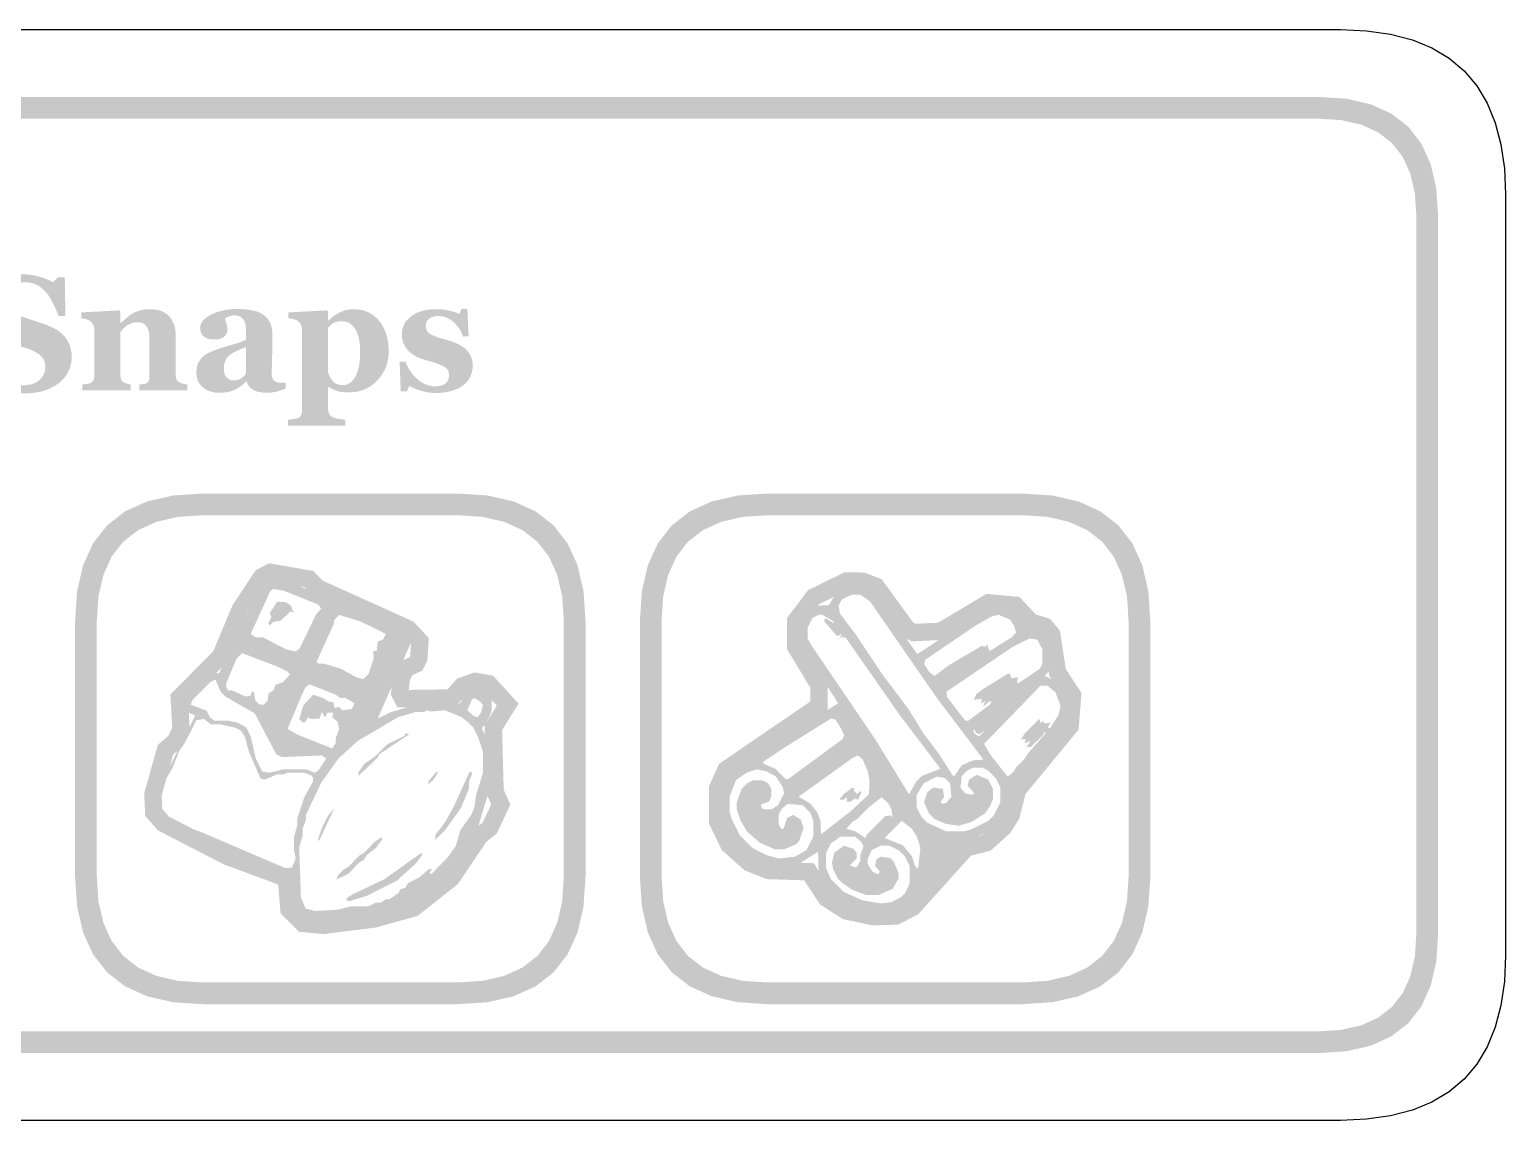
# Model space of a CAD drawing. Header units: millimetres. Extents: x 6 to 297, y 55 to 451.
# Drawn here: x 176.86 to 204.04, y 316.16 to 336.24 of the extents above; entities that cross this region are included whole.
import ezdxf

# ---------------------------------------------------------------- set-up
doc = ezdxf.new("R2010")
doc.units = ezdxf.units.MM
doc.layers.add('CUT', color=1, linetype='Continuous')
doc.layers.add('RASTER', color=7, linetype='Continuous')

msp = doc.modelspace()

# ---------------------------------------------------------------- hatches: boundary and pattern name
at = {"layer": 'RASTER'}
h = msp.add_hatch(color=7, dxfattribs=at)
h.paths.add_polyline_path([(141.2, 332.8), (141.234, 333.316), (141.337, 333.763), (141.509, 334.141), (141.75, 334.45), (142.059, 334.691), (142.438, 334.862), (142.884, 334.966), (143.4, 335), (200.6, 335), (201.116, 334.966), (201.563, 334.862), (201.941, 334.691), (202.25, 334.45), (202.491, 334.141), (202.663, 333.763), (202.766, 333.316), (202.8, 332.8), (202.8, 319.6), (202.766, 319.084), (202.663, 318.638), (202.491, 318.259), (202.25, 317.95), (201.941, 317.709), (201.563, 317.537), (201.116, 317.434), (200.6, 317.4), (143.4, 317.4), (142.884, 317.434), (142.438, 317.537), (142.059, 317.709), (141.75, 317.95), (141.509, 318.259), (141.337, 318.638), (141.234, 319.084), (141.2, 319.6)])
h.paths.add_polyline_path([(141.6, 332.8), (141.6, 319.6), (141.628, 319.178), (141.712, 318.813), (141.853, 318.503), (142.05, 318.25), (142.303, 318.053), (142.613, 317.912), (142.978, 317.828), (143.4, 317.8), (200.6, 317.8), (201.022, 317.828), (201.388, 317.912), (201.697, 318.053), (201.95, 318.25), (202.147, 318.503), (202.288, 318.813), (202.372, 319.178), (202.4, 319.6), (202.4, 332.8), (202.372, 333.222), (202.288, 333.588), (202.147, 333.897), (201.95, 334.15), (201.697, 334.347), (201.388, 334.488), (201.022, 334.572), (200.6, 334.6), (143.4, 334.6), (142.978, 334.572), (142.613, 334.488), (142.303, 334.347), (142.05, 334.15), (141.853, 333.897), (141.712, 333.588), (141.628, 333.222), (141.6, 332.8)], flags=0)
for points in [[(176.775, 329.544), (176.727, 329.545), (176.681, 329.547), (176.635, 329.551), (176.591, 329.556), (176.547, 329.563), (176.503, 329.571), (176.461, 329.58), (176.419, 329.591), (176.379, 329.603), (176.34, 329.616), (176.303, 329.629), (176.267, 329.642), (176.233, 329.657), (176.201, 329.671), (176.17, 329.687), (176.14, 329.703), (176.039, 329.6), (175.915, 329.6), (175.896, 330.351), (176.022, 330.351), (176.033, 330.325), (176.044, 330.297), (176.057, 330.27), (176.07, 330.242), (176.084, 330.213), (176.099, 330.184), (176.114, 330.155), (176.13, 330.126), (176.147, 330.097), (176.164, 330.068), (176.182, 330.04), (176.201, 330.013), (176.221, 329.987), (176.241, 329.962), (176.261, 329.937), (176.282, 329.913), (176.305, 329.89), (176.328, 329.867), (176.352, 329.845), (176.377, 329.824), (176.402, 329.805), (176.428, 329.787), (176.455, 329.77), (176.482, 329.754), (176.511, 329.739), (176.54, 329.727), (176.571, 329.716), (176.602, 329.708), (176.635, 329.701), (176.669, 329.696), (176.705, 329.693), (176.741, 329.692), (176.789, 329.694), (176.835, 329.698), (176.877, 329.706), (176.917, 329.717), (176.954, 329.73), (176.987, 329.747), (177.018, 329.767), (177.046, 329.79), (177.071, 329.815), (177.093, 329.842), (177.111, 329.87), (177.126, 329.9), (177.138, 329.931), (177.146, 329.964), (177.151, 329.999), (177.153, 330.035), (177.151, 330.065), (177.147, 330.093), (177.14, 330.121), (177.13, 330.147), (177.117, 330.172), (177.102, 330.196), (177.084, 330.218), (177.063, 330.239), (177.038, 330.26), (177.011, 330.279), (176.981, 330.298), (176.948, 330.316), (176.911, 330.334), (176.872, 330.351), (176.829, 330.367), (176.783, 330.382), (176.753, 330.392), (176.723, 330.402), (176.694, 330.411), (176.665, 330.42), (176.637, 330.429), (176.61, 330.438), (176.583, 330.447), (176.557, 330.455), (176.532, 330.464), (176.506, 330.472), (176.481, 330.481), (176.457, 330.49), (176.433, 330.498), (176.409, 330.507), (176.386, 330.516), (176.363, 330.524), (176.312, 330.546), (176.265, 330.571), (176.221, 330.597), (176.18, 330.626), (176.143, 330.657), (176.109, 330.69), (176.079, 330.725), (176.052, 330.763), (176.028, 330.802), (176.007, 330.843), (175.99, 330.885), (175.975, 330.928), (175.964, 330.971), (175.956, 331.017), (175.952, 331.063), (175.95, 331.11), (175.951, 331.141), (175.953, 331.17), (175.957, 331.2), (175.963, 331.229), (175.971, 331.259), (175.98, 331.287), (175.99, 331.316), (176.003, 331.344), (176.017, 331.372), (176.032, 331.399), (176.049, 331.425), (176.068, 331.45), (176.087, 331.475), (176.109, 331.499), (176.132, 331.523), (176.156, 331.545), (176.182, 331.566), (176.208, 331.585), (176.237, 331.604), (176.267, 331.621), (176.299, 331.638), (176.332, 331.653), (176.367, 331.668), (176.404, 331.682), (176.442, 331.694), (176.481, 331.705), (176.521, 331.714), (176.562, 331.721), (176.603, 331.727), (176.645, 331.731), (176.688, 331.733), (176.732, 331.734), (176.775, 331.734), (176.817, 331.731), (176.859, 331.728), (176.9, 331.722), (176.94, 331.716), (176.979, 331.707), (177.018, 331.698), (177.056, 331.687), (177.093, 331.675), (177.127, 331.663), (177.16, 331.651), (177.191, 331.639), (177.219, 331.627), (177.246, 331.615), (177.271, 331.603), (177.293, 331.591), (177.383, 331.679), (177.51, 331.679), (177.522, 330.97), (177.396, 330.97), (177.385, 330.998), (177.373, 331.027), (177.361, 331.056), (177.348, 331.085), (177.335, 331.114), (177.321, 331.144), (177.307, 331.174), (177.292, 331.203), (177.278, 331.232), (177.262, 331.26), (177.247, 331.287), (177.232, 331.313), (177.216, 331.337), (177.2, 331.36), (177.184, 331.381), (177.167, 331.402), (177.149, 331.422), (177.13, 331.442), (177.11, 331.461), (177.09, 331.478), (177.069, 331.495), (177.047, 331.51), (177.025, 331.524), (177.002, 331.537), (176.978, 331.549), (176.953, 331.559), (176.927, 331.568), (176.9, 331.575), (176.872, 331.581), (176.843, 331.585), (176.813, 331.587), (176.782, 331.588), (176.743, 331.586), (176.706, 331.582), (176.671, 331.575), (176.638, 331.565), (176.607, 331.553), (176.577, 331.538), (176.549, 331.519), (176.523, 331.498), (176.5, 331.475), (176.48, 331.451), (176.462, 331.425), (176.448, 331.398), (176.437, 331.37), (176.429, 331.341), (176.425, 331.31), (176.423, 331.277), (176.424, 331.247), (176.429, 331.218), (176.435, 331.19), (176.445, 331.164), (176.457, 331.139), (176.472, 331.116), (176.49, 331.094), (176.51, 331.074), (176.534, 331.054), (176.56, 331.035), (176.589, 331.017), (176.622, 330.999), (176.657, 330.982), (176.696, 330.966), (176.737, 330.95), (176.782, 330.934), (176.809, 330.925), (176.836, 330.916), (176.864, 330.907), (176.891, 330.898), (176.919, 330.889), (176.947, 330.88), (176.975, 330.87), (177.003, 330.861), (177.031, 330.852), (177.058, 330.843), (177.084, 330.834), (177.11, 330.825), (177.134, 330.817), (177.158, 330.808), (177.181, 330.799), (177.204, 330.791), (177.255, 330.769), (177.304, 330.746), (177.349, 330.721), (177.391, 330.693), (177.43, 330.664), (177.465, 330.633), (177.498, 330.6), (177.527, 330.565), (177.553, 330.527), (177.575, 330.488), (177.594, 330.447), (177.61, 330.403), (177.622, 330.357), (177.631, 330.309), (177.636, 330.259), (177.637, 330.206), (177.636, 330.173), (177.634, 330.14), (177.629, 330.107), (177.622, 330.074), (177.613, 330.041), (177.602, 330.009), (177.589, 329.977), (177.574, 329.946), (177.558, 329.915), (177.54, 329.885), (177.521, 329.857), (177.5, 329.83), (177.479, 329.805), (177.455, 329.781), (177.431, 329.758), (177.405, 329.736), (177.375, 329.714), (177.344, 329.693), (177.312, 329.673), (177.278, 329.655), (177.244, 329.637), (177.208, 329.622), (177.171, 329.607), (177.134, 329.594), (177.094, 329.582), (177.053, 329.572), (177.011, 329.564), (176.967, 329.557), (176.921, 329.551), (176.874, 329.547), (176.825, 329.545), (176.775, 329.544)], [(179.767, 329.6), (178.885, 329.6), (178.885, 329.707), (178.893, 329.708), (178.9, 329.708), (178.908, 329.709), (178.916, 329.71), (178.925, 329.711), (178.934, 329.712), (178.943, 329.713), (178.953, 329.714), (178.962, 329.715), (178.971, 329.717), (178.98, 329.718), (178.988, 329.72), (178.995, 329.722), (179.001, 329.724), (179.008, 329.726), (179.013, 329.729), (179.02, 329.733), (179.027, 329.738), (179.034, 329.743), (179.039, 329.749), (179.045, 329.755), (179.049, 329.761), (179.053, 329.768), (179.057, 329.776), (179.06, 329.784), (179.063, 329.793), (179.065, 329.803), (179.067, 329.814), (179.068, 329.826), (179.069, 329.838), (179.07, 329.852), (179.07, 329.867), (179.07, 330.552), (179.069, 330.588), (179.067, 330.622), (179.062, 330.654), (179.056, 330.683), (179.049, 330.71), (179.039, 330.735), (179.028, 330.757), (179.015, 330.777), (179.001, 330.795), (178.984, 330.81), (178.967, 330.823), (178.947, 330.834), (178.926, 330.842), (178.903, 330.848), (178.879, 330.851), (178.853, 330.852), (178.839, 330.852), (178.824, 330.851), (178.81, 330.85), (178.797, 330.848), (178.783, 330.846), (178.77, 330.843), (178.757, 330.839), (178.744, 330.835), (178.732, 330.83), (178.719, 330.825), (178.707, 330.819), (178.694, 330.813), (178.682, 330.807), (178.67, 330.799), (178.657, 330.792), (178.645, 330.784), (178.635, 330.776), (178.625, 330.769), (178.616, 330.761), (178.607, 330.754), (178.599, 330.746), (178.591, 330.739), (178.584, 330.731), (178.577, 330.724), (178.571, 330.716), (178.565, 330.709), (178.559, 330.701), (178.554, 330.695), (178.548, 330.688), (178.543, 330.682), (178.538, 330.675), (178.534, 330.669), (178.534, 329.883), (178.534, 329.87), (178.535, 329.858), (178.536, 329.847), (178.538, 329.836), (178.54, 329.825), (178.542, 329.815), (178.545, 329.806), (178.549, 329.797), (178.553, 329.789), (178.557, 329.781), (178.562, 329.774), (178.568, 329.767), (178.574, 329.761), (178.581, 329.755), (178.589, 329.75), (178.597, 329.745), (178.603, 329.742), (178.609, 329.739), (178.616, 329.736), (178.623, 329.733), (178.631, 329.73), (178.639, 329.727), (178.647, 329.724), (178.656, 329.722), (178.664, 329.719), (178.673, 329.717), (178.682, 329.715), (178.69, 329.713), (178.699, 329.711), (178.707, 329.709), (178.716, 329.708), (178.724, 329.707), (178.724, 329.6), (177.834, 329.6), (177.834, 329.707), (177.843, 329.708), (177.852, 329.709), (177.861, 329.709), (177.871, 329.71), (177.88, 329.711), (177.889, 329.713), (177.898, 329.714), (177.908, 329.715), (177.917, 329.716), (177.926, 329.718), (177.934, 329.719), (177.942, 329.721), (177.95, 329.723), (177.958, 329.725), (177.965, 329.727), (177.971, 329.729), (177.983, 329.733), (177.993, 329.738), (178.002, 329.743), (178.011, 329.749), (178.019, 329.756), (178.025, 329.763), (178.031, 329.771), (178.036, 329.779), (178.04, 329.787), (178.044, 329.797), (178.047, 329.807), (178.049, 329.818), (178.051, 329.829), (178.052, 329.841), (178.053, 329.853), (178.053, 329.867), (178.053, 330.719), (178.053, 330.73), (178.052, 330.742), (178.05, 330.753), (178.048, 330.764), (178.044, 330.775), (178.04, 330.786), (178.036, 330.797), (178.03, 330.808), (178.024, 330.819), (178.017, 330.829), (178.01, 330.839), (178.003, 330.848), (177.995, 330.857), (177.987, 330.865), (177.978, 330.873), (177.969, 330.88), (177.962, 330.885), (177.954, 330.889), (177.947, 330.893), (177.939, 330.896), (177.93, 330.9), (177.921, 330.903), (177.912, 330.907), (177.902, 330.91), (177.892, 330.912), (177.881, 330.915), (177.871, 330.917), (177.86, 330.919), (177.848, 330.921), (177.837, 330.923), (177.825, 330.924), (177.813, 330.926), (177.813, 331.033), (178.512, 331.071), (178.534, 331.049), (178.534, 330.836), (178.54, 330.836), (178.55, 330.846), (178.561, 330.856), (178.573, 330.866), (178.585, 330.877), (178.598, 330.888), (178.611, 330.899), (178.625, 330.912), (178.639, 330.924), (178.654, 330.937), (178.668, 330.949), (178.682, 330.96), (178.696, 330.971), (178.709, 330.981), (178.722, 330.99), (178.735, 330.999), (178.748, 331.008), (178.762, 331.016), (178.777, 331.025), (178.793, 331.033), (178.81, 331.04), (178.829, 331.048), (178.848, 331.055), (178.868, 331.061), (178.89, 331.068), (178.912, 331.074), (178.935, 331.079), (178.957, 331.083), (178.981, 331.086), (179.004, 331.089), (179.028, 331.091), (179.053, 331.092), (179.077, 331.093), (179.135, 331.091), (179.189, 331.084), (179.24, 331.074), (179.286, 331.059), (179.329, 331.04), (179.368, 331.016), (179.404, 330.989), (179.436, 330.957), (179.464, 330.922), (179.488, 330.884), (179.508, 330.843), (179.525, 330.8), (179.538, 330.753), (179.547, 330.704), (179.553, 330.652), (179.555, 330.598), (179.555, 329.88), (179.555, 329.867), (179.556, 329.854), (179.557, 329.842), (179.559, 329.831), (179.561, 329.821), (179.564, 329.811), (179.567, 329.802), (179.571, 329.793), (179.576, 329.786), (179.581, 329.778), (179.587, 329.771), (179.594, 329.764), (179.602, 329.758), (179.611, 329.752), (179.621, 329.747), (179.631, 329.742), (179.637, 329.74), (179.644, 329.737), (179.65, 329.734), (179.657, 329.732), (179.665, 329.729), (179.672, 329.727), (179.681, 329.724), (179.689, 329.722), (179.698, 329.719), (179.707, 329.717), (179.716, 329.715), (179.726, 329.713), (179.736, 329.711), (179.746, 329.709), (179.756, 329.708), (179.767, 329.707)], [(184.342, 329.55), (184.307, 329.551), (184.271, 329.553), (184.236, 329.556), (184.202, 329.561), (184.167, 329.567), (184.133, 329.574), (184.098, 329.582), (184.064, 329.592), (184.032, 329.602), (184.001, 329.613), (183.971, 329.624), (183.944, 329.635), (183.919, 329.646), (183.895, 329.657), (183.874, 329.669), (183.854, 329.681), (183.81, 329.581), (183.696, 329.581), (183.677, 330.127), (183.784, 330.127), (183.79, 330.111), (183.797, 330.093), (183.805, 330.076), (183.813, 330.057), (183.823, 330.038), (183.833, 330.019), (183.845, 329.999), (183.857, 329.979), (183.87, 329.958), (183.884, 329.938), (183.898, 329.919), (183.912, 329.9), (183.927, 329.882), (183.942, 329.864), (183.958, 329.847), (183.974, 329.83), (183.992, 329.814), (184.01, 329.798), (184.029, 329.783), (184.048, 329.769), (184.068, 329.756), (184.089, 329.743), (184.11, 329.73), (184.132, 329.719), (184.154, 329.708), (184.177, 329.699), (184.2, 329.691), (184.224, 329.685), (184.247, 329.68), (184.272, 329.676), (184.296, 329.674), (184.322, 329.673), (184.354, 329.674), (184.384, 329.676), (184.412, 329.681), (184.438, 329.686), (184.462, 329.694), (184.483, 329.702), (184.503, 329.713), (184.52, 329.725), (184.535, 329.739), (184.549, 329.755), (184.56, 329.772), (184.569, 329.791), (184.576, 329.812), (184.581, 329.835), (184.584, 329.859), (184.585, 329.886), (184.585, 329.9), (184.583, 329.914), (184.581, 329.927), (184.578, 329.939), (184.574, 329.951), (184.569, 329.962), (184.563, 329.972), (184.556, 329.982), (184.548, 329.992), (184.54, 330.001), (184.531, 330.009), (184.521, 330.018), (184.511, 330.026), (184.5, 330.034), (184.488, 330.041), (184.475, 330.048), (184.461, 330.055), (184.446, 330.062), (184.431, 330.069), (184.415, 330.075), (184.4, 330.081), (184.383, 330.087), (184.367, 330.093), (184.35, 330.098), (184.333, 330.103), (184.314, 330.109), (184.295, 330.115), (184.274, 330.121), (184.253, 330.127), (184.23, 330.134), (184.207, 330.141), (184.182, 330.148), (184.158, 330.155), (184.134, 330.163), (184.112, 330.17), (184.09, 330.177), (184.069, 330.185), (184.049, 330.192), (184.03, 330.2), (184.012, 330.207), (183.994, 330.215), (183.976, 330.224), (183.958, 330.235), (183.939, 330.246), (183.921, 330.258), (183.902, 330.272), (183.883, 330.286), (183.865, 330.302), (183.848, 330.316), (183.833, 330.332), (183.819, 330.348), (183.805, 330.365), (183.792, 330.382), (183.78, 330.401), (183.769, 330.42), (183.759, 330.439), (183.75, 330.46), (183.742, 330.482), (183.735, 330.504), (183.729, 330.528), (183.725, 330.552), (183.722, 330.578), (183.72, 330.604), (183.719, 330.631), (183.722, 330.682), (183.73, 330.73), (183.744, 330.775), (183.763, 330.818), (183.787, 330.859), (183.817, 330.897), (183.852, 330.932), (183.893, 330.965), (183.938, 330.995), (183.987, 331.021), (184.038, 331.043), (184.094, 331.061), (184.152, 331.075), (184.214, 331.085), (184.279, 331.091), (184.348, 331.093), (184.381, 331.092), (184.413, 331.091), (184.445, 331.089), (184.476, 331.086), (184.506, 331.082), (184.536, 331.077), (184.565, 331.072), (184.593, 331.066), (184.621, 331.059), (184.647, 331.052), (184.672, 331.045), (184.696, 331.037), (184.719, 331.03), (184.741, 331.022), (184.762, 331.014), (184.781, 331.006), (184.812, 331.093), (184.924, 331.093), (184.947, 330.593), (184.843, 330.593), (184.829, 330.631), (184.813, 330.667), (184.794, 330.702), (184.773, 330.735), (184.75, 330.767), (184.725, 330.798), (184.697, 330.828), (184.667, 330.856), (184.636, 330.882), (184.604, 330.904), (184.571, 330.923), (184.538, 330.939), (184.504, 330.951), (184.47, 330.96), (184.435, 330.965), (184.399, 330.967), (184.372, 330.966), (184.346, 330.964), (184.321, 330.96), (184.298, 330.955), (184.277, 330.948), (184.257, 330.94), (184.239, 330.931), (184.222, 330.92), (184.207, 330.908), (184.194, 330.894), (184.183, 330.88), (184.174, 330.864), (184.167, 330.847), (184.161, 330.829), (184.158, 330.81), (184.157, 330.789), (184.159, 330.763), (184.163, 330.738), (184.171, 330.715), (184.181, 330.694), (184.194, 330.674), (184.211, 330.657), (184.23, 330.642), (184.252, 330.628), (184.277, 330.616), (184.304, 330.604), (184.333, 330.592), (184.365, 330.58), (184.4, 330.568), (184.436, 330.557), (184.475, 330.546), (184.516, 330.535), (184.58, 330.517), (184.639, 330.498), (184.693, 330.477), (184.743, 330.455), (184.789, 330.431), (184.831, 330.406), (184.868, 330.379), (184.9, 330.351), (184.929, 330.321), (184.953, 330.289), (184.974, 330.254), (184.991, 330.218), (185.005, 330.18), (185.014, 330.14), (185.02, 330.098), (185.022, 330.054), (185.019, 329.996), (185.01, 329.941), (184.995, 329.889), (184.975, 329.841), (184.948, 329.796), (184.916, 329.755), (184.878, 329.717), (184.833, 329.682), (184.785, 329.651), (184.732, 329.624), (184.676, 329.602), (184.617, 329.583), (184.553, 329.569), (184.486, 329.558), (184.416, 329.552), (184.342, 329.55)]]:
    msp.add_hatch(color=7, dxfattribs=at).paths.add_polyline_path(points)
h = msp.add_hatch(color=7, dxfattribs=at)
h.paths.add_polyline_path([(181.578, 329.631), (181.561, 329.624), (181.544, 329.617), (181.526, 329.611), (181.508, 329.604), (181.488, 329.598), (181.468, 329.591), (181.447, 329.585), (181.426, 329.579), (181.403, 329.574), (181.381, 329.569), (181.358, 329.565), (181.335, 329.562), (181.312, 329.559), (181.288, 329.558), (181.264, 329.556), (181.24, 329.556), (181.196, 329.557), (181.155, 329.559), (181.118, 329.564), (181.083, 329.569), (181.051, 329.577), (181.023, 329.586), (180.997, 329.597), (180.974, 329.61), (180.954, 329.624), (180.935, 329.639), (180.918, 329.656), (180.903, 329.675), (180.889, 329.694), (180.877, 329.716), (180.867, 329.738), (180.859, 329.763), (180.85, 329.763), (180.837, 329.75), (180.825, 329.739), (180.813, 329.727), (180.801, 329.716), (180.789, 329.706), (180.777, 329.696), (180.765, 329.687), (180.754, 329.678), (180.742, 329.669), (180.73, 329.661), (180.718, 329.653), (180.706, 329.645), (180.694, 329.638), (180.681, 329.631), (180.668, 329.624), (180.655, 329.618), (180.638, 329.61), (180.621, 329.603), (180.604, 329.596), (180.587, 329.59), (180.571, 329.584), (180.555, 329.579), (180.538, 329.574), (180.522, 329.57), (180.506, 329.566), (180.487, 329.563), (180.468, 329.561), (180.446, 329.558), (180.423, 329.557), (180.398, 329.556), (180.372, 329.555), (180.344, 329.555), (180.303, 329.556), (180.263, 329.561), (180.224, 329.569), (180.187, 329.58), (180.152, 329.594), (180.118, 329.611), (180.085, 329.631), (180.054, 329.655), (180.026, 329.681), (180.002, 329.709), (179.981, 329.739), (179.964, 329.772), (179.951, 329.806), (179.942, 329.842), (179.936, 329.88), (179.934, 329.921), (179.935, 329.944), (179.936, 329.967), (179.938, 329.988), (179.941, 330.009), (179.945, 330.029), (179.949, 330.048), (179.955, 330.066), (179.961, 330.083), (179.968, 330.099), (179.975, 330.115), (179.984, 330.13), (179.993, 330.145), (180.002, 330.16), (180.013, 330.174), (180.024, 330.188), (180.035, 330.201), (180.047, 330.212), (180.058, 330.223), (180.07, 330.233), (180.083, 330.243), (180.096, 330.253), (180.109, 330.262), (180.123, 330.27), (180.137, 330.278), (180.152, 330.286), (180.167, 330.293), (180.182, 330.301), (180.198, 330.308), (180.214, 330.315), (180.23, 330.322), (180.247, 330.329), (180.264, 330.335), (180.298, 330.347), (180.333, 330.36), (180.37, 330.372), (180.409, 330.385), (180.449, 330.397), (180.491, 330.41), (180.535, 330.423), (180.58, 330.436), (180.625, 330.449), (180.666, 330.461), (180.705, 330.473), (180.74, 330.485), (180.772, 330.496), (180.801, 330.508), (180.827, 330.518), (180.85, 330.529), (180.85, 330.669), (180.85, 330.679), (180.849, 330.689), (180.849, 330.7), (180.848, 330.712), (180.848, 330.724), (180.847, 330.737), (180.845, 330.751), (180.844, 330.766), (180.842, 330.781), (180.84, 330.795), (180.838, 330.808), (180.835, 330.821), (180.832, 330.834), (180.828, 330.845), (180.824, 330.857), (180.819, 330.867), (180.814, 330.879), (180.807, 330.89), (180.8, 330.9), (180.793, 330.91), (180.784, 330.92), (180.775, 330.929), (180.765, 330.938), (180.755, 330.946), (180.743, 330.954), (180.731, 330.96), (180.718, 330.966), (180.704, 330.97), (180.689, 330.974), (180.673, 330.976), (180.656, 330.978), (180.639, 330.978), (180.623, 330.978), (180.608, 330.977), (180.594, 330.976), (180.58, 330.974), (180.567, 330.971), (180.554, 330.968), (180.542, 330.964), (180.531, 330.96), (180.521, 330.956), (180.511, 330.951), (180.501, 330.946), (180.492, 330.942), (180.484, 330.937), (180.476, 330.932), (180.469, 330.928), (180.462, 330.923), (180.463, 330.915), (180.465, 330.906), (180.467, 330.896), (180.47, 330.886), (180.473, 330.874), (180.477, 330.862), (180.482, 330.848), (180.487, 330.833), (180.491, 330.818), (180.496, 330.804), (180.499, 330.789), (180.502, 330.774), (180.504, 330.76), (180.506, 330.746), (180.507, 330.732), (180.507, 330.718), (180.507, 330.711), (180.506, 330.704), (180.505, 330.697), (180.504, 330.69), (180.502, 330.682), (180.5, 330.673), (180.497, 330.665), (180.494, 330.655), (180.49, 330.646), (180.487, 330.638), (180.482, 330.63), (180.478, 330.622), (180.473, 330.615), (180.468, 330.608), (180.462, 330.602), (180.456, 330.596), (180.447, 330.589), (180.438, 330.582), (180.429, 330.576), (180.42, 330.57), (180.411, 330.565), (180.401, 330.56), (180.391, 330.555), (180.38, 330.551), (180.369, 330.547), (180.357, 330.544), (180.343, 330.541), (180.327, 330.539), (180.311, 330.537), (180.293, 330.536), (180.273, 330.535), (180.252, 330.535), (180.222, 330.535), (180.194, 330.538), (180.168, 330.543), (180.144, 330.549), (180.122, 330.558), (180.101, 330.568), (180.083, 330.58), (180.066, 330.594), (180.051, 330.609), (180.039, 330.626), (180.028, 330.643), (180.019, 330.662), (180.012, 330.682), (180.007, 330.703), (180.004, 330.725), (180.003, 330.748), (180.004, 330.769), (180.007, 330.788), (180.012, 330.808), (180.019, 330.826), (180.029, 330.844), (180.04, 330.862), (180.053, 330.879), (180.068, 330.896), (180.085, 330.912), (180.103, 330.927), (180.121, 330.941), (180.141, 330.955), (180.161, 330.968), (180.182, 330.981), (180.204, 330.992), (180.227, 331.003), (180.251, 331.014), (180.275, 331.024), (180.3, 331.033), (180.327, 331.042), (180.354, 331.051), (180.381, 331.058), (180.41, 331.065), (180.44, 331.071), (180.469, 331.077), (180.499, 331.082), (180.527, 331.086), (180.555, 331.09), (180.583, 331.092), (180.61, 331.094), (180.636, 331.095), (180.662, 331.096), (180.698, 331.095), (180.732, 331.095), (180.766, 331.093), (180.799, 331.091), (180.831, 331.089), (180.862, 331.086), (180.893, 331.083), (180.923, 331.079), (180.952, 331.074), (180.981, 331.068), (181.009, 331.061), (181.036, 331.053), (181.062, 331.044), (181.088, 331.033), (181.113, 331.022), (181.137, 331.009), (181.159, 330.996), (181.18, 330.981), (181.2, 330.964), (181.218, 330.946), (181.236, 330.927), (181.252, 330.906), (181.267, 330.884), (181.281, 330.86), (181.294, 330.835), (181.305, 330.808), (181.314, 330.779), (181.321, 330.748), (181.327, 330.716), (181.331, 330.681), (181.334, 330.645), (181.335, 330.606), (181.335, 330.564), (181.334, 330.52), (181.334, 330.474), (181.333, 330.425), (181.332, 330.375), (181.331, 330.323), (181.33, 330.27), (181.328, 330.214), (181.327, 330.159), (181.325, 330.11), (181.324, 330.065), (181.323, 330.026), (181.322, 329.991), (181.322, 329.961), (181.322, 329.935), (181.322, 329.915), (181.322, 329.899), (181.323, 329.884), (181.324, 329.869), (181.326, 329.856), (181.329, 329.843), (181.333, 329.832), (181.337, 329.821), (181.341, 329.811), (181.347, 329.802), (181.353, 329.793), (181.359, 329.785), (181.366, 329.778), (181.374, 329.771), (181.383, 329.765), (181.392, 329.759), (181.402, 329.754), (181.409, 329.751), (181.416, 329.749), (181.425, 329.746), (181.434, 329.744), (181.444, 329.743), (181.456, 329.742), (181.468, 329.741), (181.48, 329.74), (181.494, 329.739), (181.507, 329.739), (181.519, 329.739), (181.532, 329.738), (181.544, 329.738), (181.555, 329.738), (181.567, 329.738), (181.578, 329.738)])
h.paths.add_polyline_path([(180.85, 330.394), (180.829, 330.387), (180.809, 330.38), (180.789, 330.372), (180.768, 330.364), (180.748, 330.356), (180.728, 330.348), (180.707, 330.339), (180.687, 330.33), (180.668, 330.321), (180.649, 330.312), (180.631, 330.303), (180.614, 330.293), (180.598, 330.284), (180.583, 330.274), (180.569, 330.265), (180.555, 330.255), (180.542, 330.244), (180.53, 330.233), (180.518, 330.221), (180.507, 330.208), (180.497, 330.195), (180.487, 330.18), (180.479, 330.166), (180.47, 330.15), (180.463, 330.134), (180.457, 330.117), (180.452, 330.099), (180.447, 330.081), (180.444, 330.062), (180.442, 330.042), (180.44, 330.021), (180.44, 330), (180.441, 329.972), (180.443, 329.947), (180.447, 329.923), (180.453, 329.901), (180.46, 329.882), (180.469, 329.864), (180.48, 329.848), (180.492, 329.834), (180.505, 329.822), (180.519, 329.812), (180.534, 329.803), (180.55, 329.796), (180.566, 329.79), (180.583, 329.786), (180.601, 329.784), (180.62, 329.783), (180.64, 329.784), (180.658, 329.785), (180.676, 329.788), (180.693, 329.791), (180.709, 329.796), (180.725, 329.802), (180.739, 329.808), (180.752, 329.816), (180.765, 329.825), (180.778, 329.834), (180.79, 329.843), (180.801, 329.853), (180.813, 329.863), (180.823, 329.874), (180.834, 329.886), (180.844, 329.897)], flags=0)
h = msp.add_hatch(color=7, dxfattribs=at)
h.paths.add_polyline_path([(183.475, 330.313), (183.472, 330.237), (183.462, 330.164), (183.446, 330.094), (183.423, 330.026), (183.394, 329.961), (183.359, 329.899), (183.317, 329.84), (183.268, 329.783), (183.215, 329.731), (183.158, 329.686), (183.098, 329.648), (183.034, 329.617), (182.967, 329.593), (182.897, 329.576), (182.823, 329.565), (182.745, 329.562), (182.711, 329.562), (182.678, 329.564), (182.647, 329.566), (182.618, 329.569), (182.59, 329.573), (182.564, 329.578), (182.54, 329.584), (182.517, 329.59), (182.495, 329.598), (182.475, 329.606), (182.455, 329.614), (182.437, 329.622), (182.419, 329.631), (182.402, 329.64), (182.387, 329.65), (182.372, 329.66), (182.36, 329.66), (182.36, 329.248), (182.36, 329.236), (182.362, 329.224), (182.363, 329.212), (182.366, 329.2), (182.369, 329.19), (182.373, 329.179), (182.377, 329.169), (182.383, 329.159), (182.389, 329.15), (182.395, 329.141), (182.402, 329.133), (182.41, 329.126), (182.418, 329.119), (182.427, 329.113), (182.437, 329.108), (182.447, 329.103), (182.457, 329.099), (182.468, 329.096), (182.481, 329.092), (182.494, 329.088), (182.509, 329.084), (182.524, 329.081), (182.541, 329.077), (182.559, 329.074), (182.576, 329.071), (182.593, 329.068), (182.61, 329.066), (182.625, 329.064), (182.64, 329.062), (182.654, 329.06), (182.667, 329.059), (182.679, 329.058), (182.679, 328.95), (181.622, 328.95), (181.622, 329.058), (181.631, 329.059), (181.641, 329.06), (181.652, 329.061), (181.663, 329.062), (181.675, 329.064), (181.687, 329.065), (181.7, 329.067), (181.714, 329.069), (181.728, 329.071), (181.74, 329.073), (181.752, 329.075), (181.763, 329.077), (181.773, 329.079), (181.782, 329.081), (181.79, 329.084), (181.798, 329.086), (181.809, 329.09), (181.819, 329.095), (181.829, 329.101), (181.837, 329.108), (181.844, 329.115), (181.851, 329.123), (181.857, 329.131), (181.861, 329.141), (181.865, 329.151), (181.869, 329.161), (181.872, 329.171), (181.874, 329.182), (181.876, 329.194), (181.877, 329.205), (181.878, 329.217), (181.878, 329.229), (181.878, 330.728), (181.877, 330.74), (181.875, 330.751), (181.873, 330.763), (181.87, 330.773), (181.867, 330.784), (181.864, 330.794), (181.86, 330.804), (181.855, 330.813), (181.851, 330.822), (181.845, 330.831), (181.839, 330.839), (181.832, 330.847), (181.824, 330.855), (181.816, 330.863), (181.807, 330.87), (181.798, 330.877), (181.79, 330.882), (181.782, 330.886), (181.773, 330.891), (181.764, 330.895), (181.754, 330.899), (181.743, 330.902), (181.732, 330.906), (181.72, 330.909), (181.708, 330.912), (181.696, 330.915), (181.684, 330.917), (181.672, 330.919), (181.66, 330.921), (181.648, 330.923), (181.636, 330.924), (181.625, 330.926), (181.625, 331.033), (182.338, 331.071), (182.36, 331.052), (182.36, 330.889), (182.372, 330.886), (182.396, 330.91), (182.421, 330.932), (182.447, 330.954), (182.474, 330.973), (182.501, 330.992), (182.529, 331.009), (182.557, 331.024), (182.586, 331.038), (182.616, 331.051), (182.645, 331.062), (182.675, 331.072), (182.704, 331.079), (182.733, 331.085), (182.762, 331.089), (182.791, 331.092), (182.82, 331.093), (182.894, 331.089), (182.964, 331.079), (183.03, 331.062), (183.091, 331.039), (183.149, 331.009), (183.203, 330.972), (183.253, 330.928), (183.299, 330.878), (183.34, 330.822), (183.376, 330.762), (183.406, 330.698), (183.431, 330.63), (183.45, 330.557), (183.464, 330.48), (183.472, 330.399), (183.475, 330.313)])
h.paths.add_polyline_path([(182.949, 330.308), (182.949, 330.335), (182.948, 330.362), (182.947, 330.389), (182.945, 330.415), (182.943, 330.441), (182.94, 330.467), (182.937, 330.492), (182.933, 330.518), (182.928, 330.542), (182.923, 330.567), (182.917, 330.59), (182.911, 330.613), (182.903, 330.635), (182.895, 330.656), (182.886, 330.677), (182.876, 330.697), (182.865, 330.716), (182.854, 330.735), (182.842, 330.752), (182.83, 330.768), (182.816, 330.783), (182.802, 330.798), (182.787, 330.811), (182.771, 330.823), (182.754, 330.834), (182.737, 330.844), (182.718, 330.852), (182.699, 330.858), (182.678, 330.863), (182.657, 330.867), (182.635, 330.869), (182.612, 330.87), (182.589, 330.87), (182.567, 330.868), (182.546, 330.865), (182.526, 330.862), (182.508, 330.857), (182.491, 330.851), (182.475, 330.845), (182.46, 330.837), (182.446, 330.829), (182.432, 330.819), (182.419, 330.81), (182.406, 330.799), (182.394, 330.788), (182.382, 330.776), (182.371, 330.764), (182.36, 330.751), (182.36, 329.921), (182.363, 329.913), (182.366, 329.905), (182.369, 329.896), (182.373, 329.887), (182.377, 329.878), (182.382, 329.867), (182.388, 329.857), (182.394, 329.845), (182.4, 329.834), (182.406, 329.823), (182.412, 329.813), (182.419, 329.804), (182.425, 329.795), (182.431, 329.786), (182.437, 329.779), (182.444, 329.771), (182.453, 329.762), (182.463, 329.753), (182.473, 329.745), (182.483, 329.737), (182.493, 329.73), (182.504, 329.724), (182.516, 329.718), (182.527, 329.713), (182.539, 329.708), (182.551, 329.704), (182.563, 329.701), (182.576, 329.699), (182.589, 329.696), (182.602, 329.695), (182.616, 329.694), (182.63, 329.694), (182.665, 329.696), (182.699, 329.704), (182.73, 329.716), (182.76, 329.733), (182.788, 329.755), (182.815, 329.782), (182.839, 329.813), (182.862, 329.85), (182.882, 329.891), (182.9, 329.937), (182.915, 329.987), (182.927, 330.042), (182.937, 330.102), (182.944, 330.166), (182.948, 330.234), (182.949, 330.308)], flags=0)
h = msp.add_hatch(color=7, dxfattribs=at)
h.paths.add_polyline_path([(177.7, 325.35), (177.737, 325.901), (177.847, 326.378), (178.03, 326.782), (178.288, 327.112), (178.618, 327.37), (179.022, 327.553), (179.499, 327.663), (180.05, 327.7), (184.75, 327.7), (185.301, 327.663), (185.778, 327.553), (186.182, 327.37), (186.513, 327.112), (186.77, 326.782), (186.953, 326.378), (187.063, 325.901), (187.1, 325.35), (187.1, 320.65), (187.063, 320.099), (186.953, 319.622), (186.77, 319.218), (186.513, 318.887), (186.182, 318.63), (185.778, 318.447), (185.301, 318.337), (184.75, 318.3), (180.05, 318.3), (179.499, 318.337), (179.022, 318.447), (178.618, 318.63), (178.288, 318.888), (178.03, 319.218), (177.847, 319.622), (177.737, 320.099), (177.7, 320.65)])
h.paths.add_polyline_path([(178.1, 325.35), (178.1, 320.65), (178.13, 320.193), (178.222, 319.797), (178.374, 319.462), (178.588, 319.188), (178.862, 318.974), (179.197, 318.822), (179.593, 318.73), (180.05, 318.7), (184.75, 318.7), (185.207, 318.73), (185.603, 318.822), (185.938, 318.974), (186.213, 319.188), (186.426, 319.462), (186.578, 319.797), (186.67, 320.193), (186.7, 320.65), (186.7, 325.35), (186.67, 325.807), (186.578, 326.203), (186.426, 326.538), (186.213, 326.813), (185.938, 327.026), (185.603, 327.178), (185.207, 327.27), (184.75, 327.3), (180.05, 327.3), (179.593, 327.27), (179.197, 327.178), (178.862, 327.026), (178.587, 326.813), (178.374, 326.538), (178.222, 326.203), (178.13, 325.807), (178.1, 325.35)], flags=0)
h = msp.add_hatch(color=7, dxfattribs=at)
h.paths.add_polyline_path([(188.1, 325.35), (188.137, 325.901), (188.247, 326.378), (188.43, 326.782), (188.688, 327.112), (189.018, 327.37), (189.422, 327.553), (189.899, 327.663), (190.45, 327.7), (195.15, 327.7), (195.701, 327.663), (196.178, 327.553), (196.582, 327.37), (196.913, 327.112), (197.17, 326.782), (197.353, 326.378), (197.463, 325.901), (197.5, 325.35), (197.5, 320.65), (197.463, 320.099), (197.353, 319.622), (197.17, 319.218), (196.913, 318.887), (196.582, 318.63), (196.178, 318.447), (195.701, 318.337), (195.15, 318.3), (190.45, 318.3), (189.899, 318.337), (189.422, 318.447), (189.018, 318.63), (188.687, 318.888), (188.43, 319.218), (188.247, 319.622), (188.137, 320.099), (188.1, 320.65)])
h.paths.add_polyline_path([(188.5, 325.35), (188.5, 320.65), (188.53, 320.193), (188.622, 319.797), (188.774, 319.462), (188.987, 319.188), (189.262, 318.974), (189.597, 318.822), (189.993, 318.73), (190.45, 318.7), (195.15, 318.7), (195.607, 318.73), (196.003, 318.822), (196.338, 318.974), (196.612, 319.188), (196.826, 319.462), (196.978, 319.797), (197.07, 320.193), (197.1, 320.65), (197.1, 325.35), (197.07, 325.807), (196.978, 326.203), (196.826, 326.538), (196.613, 326.813), (196.338, 327.026), (196.003, 327.178), (195.607, 327.27), (195.15, 327.3), (190.45, 327.3), (189.993, 327.27), (189.597, 327.178), (189.262, 327.026), (188.987, 326.813), (188.774, 326.538), (188.622, 326.203), (188.53, 325.807), (188.5, 325.35)], flags=0)
h = msp.add_hatch(color=7, dxfattribs=at)
h.paths.add_polyline_path([(181.27, 326.417), (182.088, 326.274), (182.26, 326.096), (183.934, 325.342), (184.213, 325.038), (184.187, 324.623), (184.092, 324.439), (183.915, 324.358), (183.866, 324.267), (183.843, 324.059), (183.83, 324.085), (184.56, 324.095), (184.735, 324.293), (185.06, 324.407), (185.398, 324.345), (185.867, 323.833), (185.563, 323.346), (185.593, 322.246), (185.715, 321.975), (185.464, 321.44), (185.275, 321.291), (184.748, 320.51), (184.008, 319.925), (183.241, 319.712), (182.277, 319.591), (181.822, 319.633), (181.484, 319.97), (181.441, 320.489), (181.429, 320.507), (180.444, 320.872), (179.228, 321.497), (178.992, 321.766), (178.972, 322.176), (179.222, 323.071), (179.42, 323.242), (179.489, 323.395), (179.455, 324.001), (180.246, 324.799), (180.597, 325.639), (181.02, 326.282)])
h.paths.add_polyline_path([(181.324, 326.083), (181.243, 326.039), (180.881, 325.488), (180.517, 324.618), (179.782, 323.877), (179.812, 323.335), (179.683, 323.046), (179.504, 322.892), (179.294, 322.14), (179.306, 321.893), (179.428, 321.753), (180.574, 321.165), (181.638, 320.771), (181.753, 320.597), (181.794, 320.114), (181.967, 319.941), (182.271, 319.912), (183.178, 320.027), (183.86, 320.216), (184.511, 320.73), (185.038, 321.512), (185.206, 321.644), (185.363, 321.978), (185.275, 322.173), (185.241, 323.434), (185.467, 323.796), (185.234, 324.05), (185.086, 324.077), (184.92, 324.019), (184.706, 323.777), (183.636, 323.762), (183.514, 323.998), (183.555, 324.364), (183.684, 324.605), (183.859, 324.684), (183.872, 324.71), (183.885, 324.922), (183.742, 325.077), (182.072, 325.829), (181.93, 325.977), (181.324, 326.083)], flags=0)
h = msp.add_hatch(color=7, dxfattribs=at)
h.paths.add_polyline_path([(181.294, 326.157), (181.412, 326.167), (181.732, 326.039), (183.455, 325.305), (183.784, 325.123), (183.87, 324.922), (183.273, 323.559), (183.519, 323.677), (184.061, 323.837), (184.476, 323.869), (184.732, 323.805), (184.805, 323.859), (184.882, 324.038), (184.955, 324.092), (185.147, 324.092), (185.316, 324.006), (185.37, 323.901), (185.37, 323.709), (185.338, 323.614), (185.252, 323.444), (185.188, 323.381), (185.338, 323.071), (185.37, 322.911), (185.37, 322.56), (185.338, 322.496), (185.306, 322.177), (185.115, 321.539), (184.965, 321.242), (184.646, 320.795), (184.294, 320.444), (184.007, 320.253), (183.647, 320.071), (183.327, 319.975), (183.008, 319.943), (182.944, 319.911), (182.753, 319.911), (182.434, 319.847), (181.987, 319.847), (181.818, 319.933), (181.7, 320.135), (181.7, 320.645), (181.677, 320.687), (180.774, 321.06), (179.858, 321.485), (179.912, 321.507), (180.008, 321.475), (181.572, 320.805), (181.69, 320.814), (181.732, 320.901), (181.763, 320.996), (181.732, 321.124), (181.732, 321.379), (181.795, 321.603), (181.795, 321.73), (181.923, 322.113), (182.083, 322.401), (182.083, 322.464), (182.06, 322.506), (181.923, 322.56), (181.604, 322.56), (181.54, 322.528), (181.412, 322.528), (181.189, 322.433), (181.115, 322.455), (180.902, 322.943), (180.828, 323.221), (180.752, 323.336), (180.646, 323.39), (180.359, 323.454), (180.199, 323.454), (180.072, 323.55), (179.935, 323.527), (179.73, 323.125), (179.615, 322.953), (179.497, 322.656), (179.37, 322.433), (179.306, 322.273), (179.306, 322.177), (179.242, 322.05), (179.242, 321.954), (179.296, 321.848), (179.392, 321.753), (179.839, 321.517), (179.721, 321.539), (179.36, 321.721), (179.264, 321.817), (179.21, 321.922), (179.21, 322.113), (179.306, 322.401), (179.912, 323.614), (179.711, 323.7), (179.689, 323.869), (179.826, 324.051), (179.89, 324.083), (180.094, 324.293), (180.273, 324.402), (180.349, 324.389), (181.147, 326.017), (181.211, 326.113)])
h.paths.add_polyline_path([(181.348, 325.944), (181.294, 325.902), (180.934, 325.114), (181.029, 325.05), (181.157, 325.05), (181.604, 324.826), (181.763, 324.794), (181.837, 324.849), (182.137, 325.474), (182.233, 325.583), (182.178, 325.656), (181.54, 325.912)], flags=0)
h.paths.add_polyline_path([(181.422, 325.711), (181.581, 325.698), (181.677, 325.634), (181.709, 325.538), (181.754, 325.506), (181.668, 325.529), (181.486, 325.359), (181.348, 325.337), (181.285, 325.273), (181.253, 325.305), (181.317, 325.433), (181.285, 325.497)], flags=0)
h.paths.add_polyline_path([(182.561, 325.465), (182.466, 325.369), (182.466, 325.305), (182.146, 324.603), (182.178, 324.571), (182.274, 324.571), (182.593, 324.475), (182.881, 324.316), (183.008, 324.284), (183.104, 324.38), (183.2, 324.667), (183.19, 324.804), (183.254, 324.804), (183.273, 324.976), (183.369, 325.008), (183.423, 325.114), (182.976, 325.337)], flags=0)
h.paths.add_polyline_path([(180.774, 324.763), (180.678, 324.667), (180.487, 324.22), (180.487, 324.124), (180.528, 324.07), (180.573, 324.083), (180.838, 323.965), (180.924, 323.974), (180.965, 324.06), (180.997, 324.028), (181.02, 323.891), (181.084, 323.827), (181.157, 323.805), (181.243, 323.878), (181.262, 324.019), (181.358, 324.083), (181.39, 324.178), (181.53, 324.23), (181.658, 324.37), (181.613, 324.421), (181.444, 324.507)], flags=0)
h.paths.add_polyline_path([(180.286, 324.274), (180.19, 324.23), (179.871, 323.91), (179.826, 323.815), (180.126, 323.7), (180.19, 323.572), (180.263, 323.518), (180.519, 323.518), (180.678, 323.486), (180.847, 323.4), (180.934, 323.231), (181.029, 322.816), (181.147, 322.583), (181.285, 322.56), (181.54, 322.624), (181.955, 322.624), (182.115, 322.56), (182.188, 322.615), (182.328, 322.825), (182.242, 322.879), (181.508, 322.848), (181.403, 322.902), (181.007, 323.655), (180.477, 323.955), (180.381, 324.051)], flags=0)
h.paths.add_polyline_path([(182.019, 324.188), (181.945, 324.134), (181.891, 324.028), (181.613, 323.368), (181.795, 323.262), (182.434, 323.007), (182.498, 323.103), (182.498, 323.199), (182.561, 323.358), (182.539, 323.495), (182.434, 323.582), (182.456, 323.668), (182.348, 323.668), (182.306, 323.582), (182.242, 323.677), (182.201, 323.559), (182.051, 323.55), (181.987, 323.582), (181.945, 323.495), (181.891, 323.486), (181.827, 323.55), (181.901, 323.795), (182.083, 323.997), (182.274, 323.933), (182.37, 323.869), (182.456, 323.859), (182.475, 323.751), (182.561, 323.773), (182.625, 323.709), (182.794, 323.732), (182.849, 323.837), (182.689, 323.933), (182.593, 323.933), (182.498, 323.997)], flags=0)
h.paths.add_polyline_path([(185.051, 323.933), (185.009, 323.91), (184.923, 323.709), (185.041, 323.604), (185.115, 323.582), (185.179, 323.677), (185.211, 323.805), (185.156, 323.878)], flags=0)
h.paths.add_polyline_path([(184.189, 323.709), (184.125, 323.677), (183.966, 323.677), (183.647, 323.582), (182.903, 323.144), (182.552, 322.825), (182.233, 322.378), (181.955, 321.794), (181.955, 321.698), (181.891, 321.539), (181.891, 321.411), (181.827, 321.188), (181.859, 320.262), (181.945, 320.061), (182.124, 320.016), (182.529, 320.039), (182.785, 320.103), (183.104, 320.103), (183.232, 320.166), (183.327, 320.166), (183.423, 320.23), (183.487, 320.23), (183.656, 320.348), (183.688, 320.412), (183.784, 320.444), (183.828, 320.527), (184.039, 320.636), (184.211, 320.782), (184.275, 320.795), (184.221, 320.709), (184.263, 320.699), (184.55, 320.987), (184.709, 321.21), (184.796, 321.507), (184.997, 321.785), (185.051, 321.922), (185.083, 322.145), (185.211, 322.56), (185.211, 322.943), (185.124, 323.208), (185.029, 323.4), (184.933, 323.495), (184.805, 323.591), (184.508, 323.709), (184.243, 323.687)], flags=0)
h.paths.add_polyline_path([(183.784, 323.285), (183.86, 323.272), (183.305, 322.902), (183.273, 322.838), (182.922, 322.506), (182.912, 322.56), (183.031, 322.729), (183.222, 322.857), (183.445, 323.081), (183.765, 323.24)], flags=0)
h.paths.add_polyline_path([(184.358, 322.583), (184.381, 322.56), (184.294, 322.423), (184.199, 322.346), (184.211, 322.41)], flags=0)
h.paths.add_polyline_path([(184.965, 322.583), (185.019, 322.56), (184.955, 322.401), (184.955, 322.273), (184.805, 321.912), (184.499, 321.485), (184.326, 321.325), (184.339, 321.421), (184.518, 321.657), (184.677, 321.944)], flags=0)
h.paths.add_polyline_path([(182.475, 321.912), (182.188, 321.293), (182.178, 321.347), (182.242, 321.539), (182.36, 321.772)], flags=0)
h.paths.add_polyline_path([(183.337, 321.37), (183.359, 321.347), (183.337, 321.306), (183.241, 321.178), (183.062, 321.038), (183.018, 320.955), (182.935, 320.91), (182.731, 320.699), (182.507, 320.591), (182.552, 320.687), (182.648, 320.782), (182.731, 320.827), (182.935, 321.038), (183.018, 321.082), (183.222, 321.293)], flags=0)
h.paths.add_polyline_path([(184.071, 321.082), (184.093, 321.06), (184.071, 321.019), (183.975, 320.891), (183.624, 320.572), (183.072, 320.294), (182.753, 320.198), (182.699, 320.208), (182.699, 320.253), (182.839, 320.336), (183.401, 320.604)], flags=0)
h = msp.add_hatch(color=7, dxfattribs=at)
h.paths.add_polyline_path([(191.872, 326.252), (192.241, 326.244), (192.552, 326.123), (193.136, 325.322), (193.175, 325.302), (193.591, 325.321), (194.482, 325.853), (195.09, 325.796), (195.393, 325.472), (195.656, 325.393), (195.836, 325.174), (195.944, 324.469), (196.233, 324.027), (196.178, 323.353), (195.201, 322.167), (195.09, 321.723), (194.924, 321.454), (194.56, 321.128), (194.197, 321.033), (193.226, 319.956), (192.86, 319.765), (192.382, 319.75), (191.839, 319.867), (191.418, 320.136), (191.126, 320.58), (190.435, 320.602), (190.024, 320.767), (189.608, 321.138), (189.371, 321.628), (189.371, 322.309), (189.561, 322.726), (191.239, 323.872), (191.239, 324.125), (190.81, 324.834), (190.81, 325.408), (191.197, 325.92)])
h.paths.add_polyline_path([(191.943, 325.93), (191.406, 325.666), (191.13, 325.301), (191.13, 324.924), (191.559, 324.214), (191.559, 323.703), (189.815, 322.512), (189.691, 322.239), (189.691, 321.702), (189.868, 321.335), (190.195, 321.043), (190.501, 320.92), (191.303, 320.895), (191.648, 320.369), (191.963, 320.168), (192.411, 320.071), (192.777, 320.083), (193.027, 320.213), (194.024, 321.319), (194.404, 321.418), (194.676, 321.662), (194.792, 321.848), (194.908, 322.315), (195.867, 323.479), (195.905, 323.943), (195.638, 324.352), (195.533, 325.039), (195.471, 325.115), (195.219, 325.19), (194.939, 325.489), (194.556, 325.525), (193.686, 325.006), (193.104, 324.978), (192.922, 325.072), (192.348, 325.858), (192.177, 325.925), (191.943, 325.93)], flags=0)
h = msp.add_hatch(color=7, dxfattribs=at)
h.paths.add_polyline_path([(191.938, 325.994), (192.162, 326.004), (192.406, 325.88), (193.21, 324.742), (194.261, 325.445), (194.573, 325.602), (194.84, 325.602), (195.018, 325.512), (195.085, 325.445), (195.199, 325.224), (195.41, 325.2), (195.554, 325.11), (195.677, 324.866), (195.677, 324.564), (195.62, 324.42), (195.554, 324.34), (195.788, 324.239), (195.888, 324.139), (196.012, 323.828), (195.979, 323.593), (195.821, 323.315), (194.931, 322.264), (194.907, 322.02), (194.84, 321.819), (194.75, 321.675), (194.516, 321.474), (194.06, 321.293), (193.913, 321.106), (193.726, 320.925), (193.679, 320.838), (193.424, 320.59), (193.377, 320.503), (193.009, 320.135), (192.765, 320.011), (192.296, 320.011), (191.961, 320.111), (191.683, 320.269), (191.549, 320.403), (191.425, 320.614), (191.392, 320.714), (191.382, 321.106), (191.024, 320.881), (190.789, 320.815), (190.522, 320.848), (190.143, 321.005), (190.043, 321.072), (189.775, 321.374), (189.618, 321.718), (189.618, 321.886), (189.584, 321.953), (189.651, 322.321), (189.808, 322.599), (191.75, 323.838), (191.369, 324.44), (191.181, 324.688), (191.057, 324.933), (191.024, 325.167), (191.134, 325.458), (191.215, 325.545), (191.392, 325.636), (191.583, 325.646), (191.717, 325.88)])
h.paths.add_polyline_path([(191.995, 325.836), (191.817, 325.746), (191.76, 325.636), (191.784, 325.492), (192.072, 325.11), (192.554, 324.387), (193.043, 323.737), (193.324, 323.282), (193.612, 322.9), (193.859, 322.512), (193.893, 322.499), (194.027, 322.699), (194.238, 322.79), (194.429, 322.8), (193.558, 323.952), (192.339, 325.713), (192.162, 325.836)], flags=0)
h.paths.add_polyline_path([(191.392, 325.468), (191.282, 325.411), (191.191, 325.234), (191.191, 325.033), (191.248, 324.922), (192.44, 323.168), (193.056, 322.164), (193.19, 322.398), (193.29, 322.499), (193.625, 322.632), (193.612, 322.666), (192.889, 323.617), (191.884, 325.056), (191.837, 325.043), (191.837, 325.09), (191.77, 325.01), (191.817, 325.123), (191.75, 325.076), (191.717, 325.09), (191.516, 325.324), (191.492, 325.368), (191.526, 325.401), (191.67, 325.311), (191.67, 325.344), (191.459, 325.468)], flags=0)
h.paths.add_polyline_path([(194.706, 325.468), (194.573, 325.435), (194.295, 325.277), (193.357, 324.641), (193.334, 324.564), (193.424, 324.42), (193.525, 324.34), (193.792, 324.541), (194.362, 324.876), (194.405, 324.899), (194.462, 324.876), (194.496, 324.922), (194.539, 324.799), (194.951, 325.056), (195.031, 325.143), (194.984, 325.277), (194.917, 325.378)], flags=0)
h.paths.add_polyline_path([(195.276, 325.033), (194.964, 324.876), (193.746, 324.052), (193.759, 323.952), (194.094, 323.516), (194.147, 323.516), (194.549, 323.818), (194.573, 323.861), (194.549, 323.885), (194.415, 323.771), (194.462, 323.885), (194.382, 323.838), (194.395, 323.918), (194.248, 323.905), (194.295, 324.005), (194.429, 324.106), (194.884, 324.387), (194.917, 324.373), (194.941, 324.296), (195.065, 324.32), (195.041, 324.229), (195.065, 324.206), (195.466, 324.474), (195.51, 324.564), (195.51, 324.832), (195.42, 325.01)], flags=0)
h.paths.add_polyline_path([(195.477, 324.162), (194.439, 323.091), (194.563, 322.88), (194.874, 322.489), (194.984, 322.579), (195.031, 322.666), (195.185, 322.813), (195.232, 322.9), (195.577, 323.292), (195.554, 323.315), (195.52, 323.248), (195.299, 323.034), (195.219, 323.034), (195.299, 323.148), (195.185, 323.101), (195.199, 323.182), (195.118, 323.168), (195.185, 323.282), (195.453, 323.55), (195.487, 323.469), (195.52, 323.516), (195.554, 323.469), (195.667, 323.483), (195.61, 323.392), (195.654, 323.382), (195.811, 323.627), (195.845, 323.794), (195.754, 324.039), (195.61, 324.162)], flags=0)
h.paths.add_polyline_path([(191.626, 323.56), (190.779, 323.034), (190.378, 322.766), (190.364, 322.733), (190.599, 322.632), (190.779, 322.445), (190.833, 322.445), (191.837, 323.182), (191.861, 323.259), (191.77, 323.436), (191.703, 323.536)], flags=0)
h.paths.add_polyline_path([(194.271, 323.359), (194.238, 323.325), (194.261, 323.282), (194.338, 323.225), (194.462, 323.336), (194.348, 323.269), (194.281, 323.302)], flags=0)
h.paths.add_polyline_path([(192.119, 322.88), (192.018, 322.833), (191.024, 322.12), (191.235, 321.996), (191.369, 321.829), (191.425, 321.685), (191.436, 321.427), (191.971, 321.842), (192.319, 322.164), (192.329, 322.422), (192.296, 322.589), (192.206, 322.8)], flags=0)
h.paths.add_polyline_path([(194.238, 322.656), (194.127, 322.599), (194.027, 322.499), (194.003, 322.288), (194.094, 322.177), (194.238, 322.154), (194.248, 322.197), (194.137, 322.321), (194.161, 322.432), (194.305, 322.522), (194.516, 322.432), (194.606, 322.254), (194.606, 322.087), (194.549, 321.943), (194.449, 321.809), (194.204, 321.652), (193.97, 321.585), (193.736, 321.618), (193.525, 321.708), (193.424, 321.809), (193.334, 322.02), (193.391, 322.197), (193.501, 322.288), (193.679, 322.264), (193.702, 322.12), (193.635, 322.02), (193.669, 321.986), (193.746, 322.01), (193.836, 322.12), (193.813, 322.365), (193.712, 322.465), (193.568, 322.489), (193.324, 322.365), (193.2, 322.154), (193.2, 321.919), (193.29, 321.742), (193.391, 321.641), (193.736, 321.484), (194.07, 321.484), (194.204, 321.518), (194.516, 321.675), (194.616, 321.775), (194.74, 322.02), (194.74, 322.288), (194.65, 322.465), (194.516, 322.599), (194.405, 322.656)], flags=0)
h.paths.add_polyline_path([(190.254, 322.622), (190.076, 322.566), (189.875, 322.432), (189.751, 322.12), (189.751, 321.852), (189.785, 321.718), (189.942, 321.407), (190.177, 321.173), (190.421, 321.049), (190.655, 320.982), (190.957, 321.015), (191.168, 321.139), (191.292, 321.384), (191.292, 321.685), (191.235, 321.829), (191.101, 321.963), (190.823, 321.986), (190.712, 321.896), (190.655, 321.785), (190.655, 321.618), (190.699, 321.528), (190.746, 321.528), (190.813, 321.729), (190.923, 321.785), (191.067, 321.695), (191.114, 321.541), (191.034, 321.307), (190.967, 321.24), (190.756, 321.149), (190.588, 321.149), (190.311, 321.273), (190.076, 321.474), (189.952, 321.685), (189.885, 321.886), (189.885, 322.02), (189.976, 322.264), (190.076, 322.365), (190.187, 322.422), (190.354, 322.422), (190.465, 322.365), (190.522, 322.254), (190.522, 322.12), (190.478, 322.03), (190.331, 321.976), (190.344, 321.909), (190.388, 321.886), (190.522, 321.886), (190.645, 321.963), (190.756, 322.187), (190.732, 322.298), (190.599, 322.499), (190.421, 322.589)], flags=0)
h.paths.add_polyline_path([(192.005, 322.278), (192.052, 322.278), (192.038, 322.231), (192.105, 322.164), (192.139, 322.211), (192.185, 322.211), (192.119, 322.063), (192.062, 322.087), (191.985, 322.03), (191.904, 322.03), (191.918, 322.11), (191.851, 322.063), (191.77, 322.063), (191.851, 322.164)], flags=0)
h.paths.add_polyline_path([(192.554, 322.11), (192.319, 321.929), (192.105, 321.708), (192.018, 321.662), (191.904, 321.528), (192.062, 321.484), (192.252, 321.36), (192.286, 321.427), (192.621, 321.762), (192.721, 321.775), (192.755, 321.729), (192.731, 321.886), (192.674, 321.996)], flags=0)
h.paths.add_polyline_path([(192.922, 321.675), (192.607, 321.36), (192.942, 321.226), (193.11, 321.025), (193.166, 320.848), (193.223, 320.791), (193.267, 321.183), (193.2, 321.384), (193.11, 321.528)], flags=0)
h.paths.add_polyline_path([(191.794, 321.384), (191.616, 321.26), (191.526, 321.082), (191.526, 320.815), (191.616, 320.604), (191.851, 320.369), (192.196, 320.212), (192.54, 320.155), (192.731, 320.178), (192.909, 320.269), (192.976, 320.336), (193.066, 320.513), (193.066, 320.848), (192.976, 321.025), (192.875, 321.126), (192.698, 321.216), (192.53, 321.216), (192.373, 321.139), (192.296, 320.982), (192.296, 320.881), (192.386, 320.738), (192.487, 320.691), (192.52, 320.738), (192.43, 320.848), (192.453, 320.958), (192.53, 321.015), (192.708, 320.992), (192.775, 320.925), (192.865, 320.714), (192.865, 320.614), (192.755, 320.423), (192.497, 320.312), (192.262, 320.312), (192.018, 320.403), (191.817, 320.537), (191.75, 320.604), (191.66, 320.781), (191.636, 320.905), (191.683, 321.092), (191.861, 321.216), (192.038, 321.159), (192.095, 321.082), (192.095, 320.982), (191.971, 320.858), (192.062, 320.815), (192.105, 320.838), (192.162, 320.948), (192.162, 321.049), (192.219, 321.206), (192.172, 321.293), (192.062, 321.384)], flags=0)

# ---------------------------------------------------------------- linework, layer by layer
at = {"layer": 'CUT'}
msp.add_lwpolyline([(142.999, 336.24), (201.001, 336.24), (201.483, 336.219), (201.925, 336.156), (202.325, 336.051), (202.685, 335.903), (203.003, 335.712), (203.278, 335.478), (203.512, 335.203), (203.703, 334.885), (203.851, 334.525), (203.956, 334.125), (204.019, 333.683), (204.04, 333.201), (204.04, 319.199), (204.019, 318.717), (203.956, 318.275), (203.851, 317.875), (203.703, 317.515), (203.512, 317.197), (203.278, 316.922), (203.003, 316.688), (202.685, 316.497), (202.325, 316.349), (201.925, 316.244), (201.483, 316.181), (201.001, 316.16), (142.999, 316.16)], dxfattribs=at)

doc.saveas('drawing.dxf')
